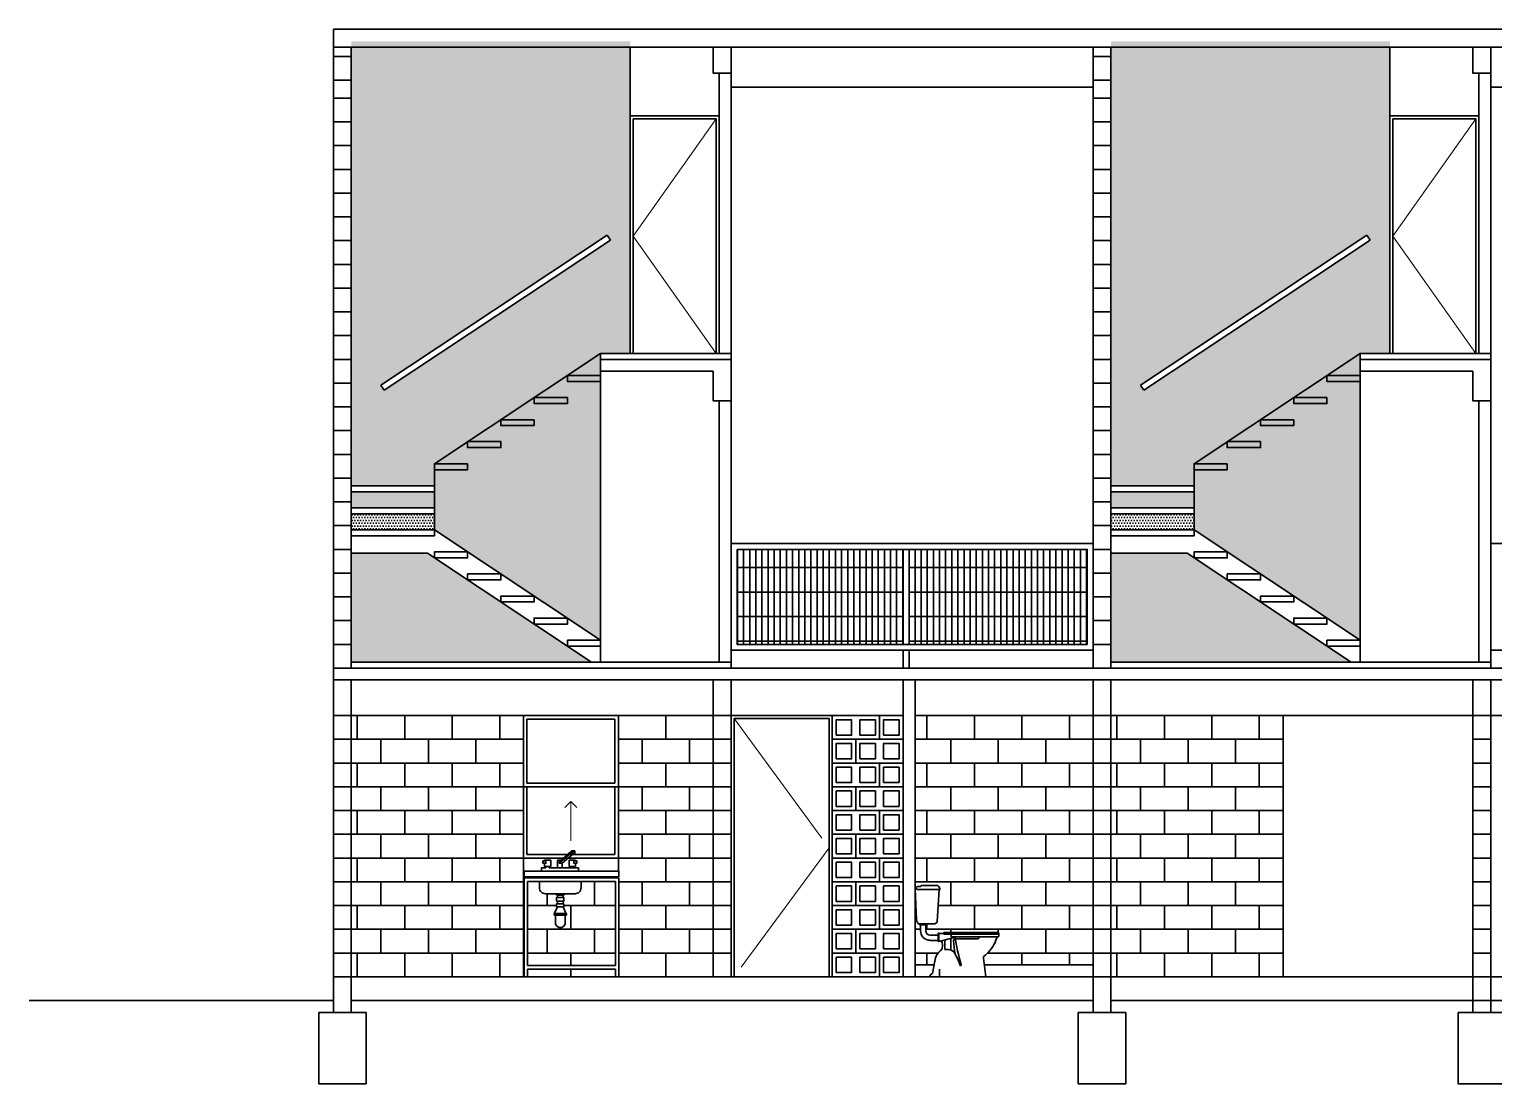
# Model space of a CAD drawing. Header units: metres. Extents: x -255 to -21, y -639 to -244.
# Drawn here: x -46.11 to -33.77, y -253.06 to -244.18 of the extents above; entities that cross this region are included whole.
import ezdxf

# ---------------------------------------------------------------- set-up
doc = ezdxf.new("R2010")
doc.units = ezdxf.units.M
doc.header["$LTSCALE"] = 5
doc.header["$MEASUREMENT"] = 0
doc.linetypes.add('HIDDEN', pattern=[0.375, 0.25, -0.125])
doc.layers.get('0').update_dxf_attribs({"color": 30})
for name, color, linetype, lineweight in [('A-ELEV-MBE1', 7, 'Continuous', 35), ('A-ELEV-OVHD', 3, 'HIDDEN', 18), ('A-ELEV-PATT', 8, 'Continuous', 18), ('A-SECT-MCUT', 7, 'Continuous', 35), ('A-WALL-FULL-INTR', 7, 'Continuous', 35)]:
    doc.layers.add(name, color=color, linetype=linetype, lineweight=lineweight)
pattern_1 = [(0, (0, 0.05), (0.01190625, 0.0238125), [0, -0.0238125])]
pattern_2 = [(90, (-2e-13, -512.459503), (0.05159375, 9e-18), []), (0, (-2e-13, -512.4595), (5e-17, -0.206375), [])]
pattern_3 = [(0, (6.4, 0.05), (0.01190625, 0.0238125), [0, -0.0238125])]

# ---------------------------------------------------------------- blocks, each defined once
blk = doc.blocks.new('LAVAPLATO-ELEV-FR')
for p, q in [((-0.841, 0.8), (-0.891, 0.8)), ((-0.891, 0.8), (-0.891, 0)), ((-0.841, 0.8), (-0.841, 0)), ((-0.833, 0.8), (-0.833, 0.499)), ((-0.064, 0.8), (-0.833, 0.8)), ((-0.803, 0.77), (-0.803, 0.499)), ((-0.094, 0.77), (-0.803, 0.77)), ((-0.094, 0.77), (-0.094, 0.03)), ((-0.064, 0.8), (0, 0.8)), ((-0.064, 0.77), (0, 0.77)), ((-0.064, 0.77), (-0.064, 0.03)), ((-0.833, 0), (-0.833, 0.499)), ((-0.803, 0.03), (-0.803, 0.499)), ((-1.06, 0.427), (-1.047, 0.427)), ((-1.06, 0.401), (-1.06, 0.427)), ((-1.047, 0.401), (-1.06, 0.401)), ((-0.969, 0.296), (-1.06, 0.401)), ((-1.047, 0.427), (-1.034, 0.427)), ((-1.047, 0.427), (-1.047, 0.401)), ((-1.034, 0.401), (-1.047, 0.401)), ((-1.047, 0.401), (-0.956, 0.296)), ((-1.034, 0.427), (-1.034, 0.401)), ((-1.034, 0.412), (-0.956, 0.322)), ((-0.917, 0.42), (-0.93, 0.42)), ((-0.93, 0.394), (-0.917, 0.394)), ((-0.982, 0.283), (-0.982, 0.311)), ((-0.917, 0.283), (-0.982, 0.283)), ((-0.956, 0.296), (-0.969, 0.296)), ((-0.956, 0.322), (-0.917, 0.322)), ((-0.956, 0.322), (-0.956, 0.296)), ((-0.668, 0.331), (-0.688, 0.331)), ((-0.668, 0.281), (-0.688, 0.281)), ((-0.615, 0.331), (-0.638, 0.331)), ((-0.615, 0.281), (-0.638, 0.281)), ((-0.589, 0.331), (-0.59, 0.331)), ((-0.589, 0.281), (-0.59, 0.281)), ((-0.589, 0.331), (-0.589, 0.281)), ((-0.52, 0.347), (-0.455, 0.347)), ((-0.52, 0.265), (-0.455, 0.265)), ((-0.93, 0.212), (-0.917, 0.212)), ((-0.917, 0.185), (-0.93, 0.185)), ((-0.094, 0.03), (-0.803, 0.03)), ((-0.064, 0.03), (0, 0.03)), ((-0.064, 0), (0, 0)), ((-0.841, 0), (-0.891, 0)), ((-0.064, 0), (-0.833, 0))]:
    blk.add_line(p, q)
for points in [[(0, 0.8), (0, 0.77)], [(-0.976, 0.433), (-0.982, 0.433), (-0.982, 0.381), (-0.93, 0.381), (-0.93, 0.433), (-0.956, 0.433)], [(-0.917, 0.212), (-0.917, 0.459), (-0.891, 0.459), (-0.891, 0.146), (-0.917, 0.146), (-0.917, 0.185)], [(-0.833, 0.481), (-0.841, 0.481)], [(-0.695, 0.338), (-0.688, 0.335), (-0.688, 0.306)], [(-0.695, 0.274), (-0.688, 0.277), (-0.688, 0.306)], [(-0.589, 0.331), (-0.537, 0.353), (-0.532, 0.353), (-0.532, 0.353)], [(-0.589, 0.281), (-0.537, 0.258), (-0.532, 0.258), (-0.532, 0.258)], [(-0.976, 0.172), (-0.982, 0.172), (-0.982, 0.225), (-0.93, 0.225), (-0.93, 0.172), (-0.956, 0.172)], [(-0.841, 0.13), (-0.833, 0.13)], [(0, 0), (0, 0.03)]]:
    blk.add_lwpolyline(points)
for points in [[(-0.956, 0.446), (-0.976, 0.446), (-0.976, 0.42), (-0.956, 0.42)], [(-0.7, 0.343), (-0.7, 0.268), (-0.695, 0.268), (-0.695, 0.343)], [(-0.668, 0.336), (-0.668, 0.275), (-0.638, 0.275), (-0.638, 0.336)], [(-0.615, 0.336), (-0.615, 0.275), (-0.59, 0.275), (-0.59, 0.336)], [(-0.532, 0.357), (-0.532, 0.255), (-0.52, 0.255), (-0.52, 0.357)], [(-0.956, 0.159), (-0.976, 0.159), (-0.976, 0.185), (-0.956, 0.185)]]:
    blk.add_lwpolyline(points, close=True)
blk.add_lwpolyline([(-0.803, 0.13), (-0.75, 0.13, 0.414214), (-0.7, 0.18), (-0.7, 0.431, 0.414214), (-0.75, 0.481), (-0.803, 0.481)], format="xyb")
blk.add_arc((-0.455, 0.306), 0.0409, 270, 90)
blk = doc.blocks.new('WC-ELEV-LAT-DESCARGA MURO')
for p, q in [((0.006, 0.75), (0.001, 0.742)), ((0.002, 0.741), (0.012, 0.741)), ((0.002, 0.741), (0.01, 0.741)), ((0.013, 0.741), (0.01, 0.741)), ((0.036, 0.76), (0.023, 0.76)), ((0.184, 0.769), (0.056, 0.769)), ((0.21, 0.735), (0.203, 0.755)), ((0.011, 0.478), (0, 0.739)), ((0.016, 0.737), (0.016, 0.735)), ((0.017, 0.734), (0.024, 0.734)), ((0.209, 0.734), (0.024, 0.734)), ((0.186, 0.462), (0.202, 0.734)), ((0.011, 0.476), (0.011, 0.476)), ((0.022, 0.451), (0.012, 0.474)), ((0.046, 0.446), (0.031, 0.446)), ((0.104, 0.445), (0.031, 0.445)), ((0.101, 0.442), (0.035, 0.442)), ((0.036, 0.445), (0.1, 0.445)), ((0.097, 0.438), (0.038, 0.438)), ((0.046, 0.446), (0.11, 0.446)), ((0.046, 0.438), (0.046, 0.388)), ((0.09, 0.438), (0.09, 0.388)), ((0.11, 0.446), (0.162, 0.446)), ((0.167, 0.447), (0.181, 0.454)), ((0.7, 0.372), (0.243, 0.372)), ((0.126, 0.351), (0.195, 0.351)), ((0.126, 0.307), (0.195, 0.307)), ((0.195, 0.3), (0.195, 0.365)), ((0.197, 0.367), (0.199, 0.367)), ((0.197, 0.297), (0.199, 0.297)), ((0.2, 0.297), (0.2, 0.367)), ((0.2, 0.367), (0.206, 0.364)), ((0.2, 0.297), (0.201, 0.298)), ((0.201, 0.298), (0.202, 0.299)), ((0.205, 0.365), (0.24, 0.365)), ((0.213, 0.3), (0.205, 0.3)), ((0.338, 0.333), (0.213, 0.3)), ((0.24, 0.369), (0.24, 0.363)), ((0.705, 0.36), (0.243, 0.36)), ((0.25, 0.229), (0.25, 0.309)), ((0.303, 0.336), (0.303, 0.36)), ((0.697, 0.336), (0.303, 0.336)), ((0.34, 0.321), (0.333, 0.319)), ((0.53, 0.321), (0.34, 0.321)), ((0.537, 0.336), (0.537, 0.329)), ((0.701, 0.337), (0.697, 0.336)), ((0.705, 0.342), (0.705, 0.367)), ((0.147, 0.029), (0.166, 0.132)), ((0.282, 0.229), (0.25, 0.229)), ((0.575, 0.158), (0.595, 0)), ((0.132, 0.02), (0.122, 0)), ((0.122, 0), (0.595, 0)), ((0.147, 0.029), (0.137, 0.025)), ((0.389, 0.104), (0.389, 0.104))]:
    blk.add_line(p, q)
blk.add_lwpolyline([(0.205, 0), (0.205, 0.064)])
for centre, radius, start, end in [((0.023, 0.74), 0.02, 90, 147.7244), ((0.012, 0.737), 0.004, 0, 90), ((0.036, 0.78), 0.02, 270, 317.2679), ((0.056, 0.761), 0.008, 90, 137.2679), ((0.184, 0.749), 0.02, 18.9246, 90), ((0.017, 0.735), 0.001, 180, 270), ((0.209, 0.735), 0.001, 270, 18.9246), ((0.021, 0.478), 0.01, 182.3294, 205.0169), ((0.031, 0.456), 0.01, 205.0169, 270), ((0.035, 0.445), 0.00367, 180, 270), ((0.038, 0.442), 0.00367, 180, 270), ((0.126, 0.388), 0.0807, 180, 270), ((0.126, 0.388), 0.0367, 180, 270), ((0.097, 0.442), 0.00367, 270, 0), ((0.101, 0.445), 0.00367, 270, 0), ((0.162, 0.456), 0.01, 270, 297.5822), ((0.176, 0.463), 0.01, 297.5822, 356.7358), ((0.243, 0.369), 0.003, 90, 180), ((0.7, 0.367), 0.005, 0, 90), ((0.197, 0.365), 0.0025, 90, 180), ((0.197, 0.3), 0.0025, 180, 270), ((0.199, 0.365), 0.0025, 67.3711, 90), ((0.199, 0.3), 0.0025, 270, 292.6289), ((0.205, 0.295), 0.005, 91.8305, 126.4939), ((0.213, 0.285), 0.015, 15.5762, 90), ((0.131, 0.267), 0.099, 336.6116, 12.4493), ((0.243, 0.363), 0.003, 180, 270), ((0.338, 0.305), 0.015, 109.5576, 191.3062), ((2.177, 0.493), 1.864, 185.883, 189.2763), ((1.672, 0.51), 1.346, 187.3898, 197.5434), ((0.53, 0.329), 0.0075, 270, 0), ((0.385, 0.424), 0.318, 312.9227, 342.3974), ((0.698, 0.325), 0.01, 132.716, 167.5218), ((0.702, 0.321), 0.0163, 106.8545, 132.716), ((0.7, 0.342), 0.005, 279.1205, 0), ((0.308, 0.114), 0.143, 127.0148, 172.8248), ((0.282, 0.169), 0.06, 34.3973, 90), ((0.253, 0.149), 0.0951, 19.1766, 34.3973), ((-0.345, -0.155), 0.766, 19.3388, 25.9829), ((0.595, 0.16), 0.02, 123.995, 177.2374), ((0.607, 0.159), 0.0321, 177.2374, 183.2926), ((0.514, 0.28), 0.125, 303.995, 314.4783), ((0.141, 0.016), 0.01, 112.1905, 154.9463), ((0.383, 0.1), 0.00635, 197.4967, 35.0481)]:
    blk.add_arc(centre, radius, start, end)

msp = doc.modelspace()

# ---------------------------------------------------------------- hatches: boundary and pattern name
at = {"layer": 'A-ELEV-MBE1'}
h = msp.add_hatch(dxfattribs=at)
h.set_pattern_fill('DOTS', color=256, scale=0.015, style=0)
h.set_pattern_definition(pattern_1)
h.paths.add_polyline_path([(-42.693, -247.837), (-42.693, -248.394), (-41.293, -249.323), (-41.293, -247.058), (-41.293, -246.908)])
h.paths.add_polyline_path([(-43.393, -249.508), (-41.369, -249.508), (-42.752, -248.59), (-43.393, -248.59)])
h = msp.add_hatch(dxfattribs=at)
h.set_pattern_fill('DOTS', color=256, scale=0.015, style=0)
h.set_pattern_definition(pattern_3)
h.paths.add_polyline_path([(-36.293, -247.837), (-36.293, -248.394), (-34.893, -249.323), (-34.893, -247.058), (-34.893, -246.908)])
h.paths.add_polyline_path([(-36.993, -249.508), (-34.969, -249.508), (-36.352, -248.59), (-36.993, -248.59)])
h = msp.add_hatch(dxfattribs=at)
h.set_pattern_fill('DOTS', color=256, scale=0.015, style=0)
h.set_pattern_definition(pattern_1)
h.paths.add_polyline_path([(-42.693, -248.394), (-42.693, -248.258), (-43.393, -248.258), (-43.393, -248.394)])
h = msp.add_hatch(dxfattribs=at)
h.set_pattern_fill('DOTS', color=256, scale=0.015, style=0)
h.set_pattern_definition(pattern_3)
h.paths.add_polyline_path([(-36.293, -248.394), (-36.293, -248.258), (-36.993, -248.258), (-36.993, -248.394)])
h = msp.add_hatch(dxfattribs=at)
h.set_pattern_fill('GRATE', color=256, scale=0.065, angle=90, style=0)
h.set_pattern_definition(pattern_2)
h.paths.add_polyline_path([(-40.143, -248.558), (-38.743, -248.558), (-38.743, -249.358), (-40.143, -249.358)])
h = msp.add_hatch(dxfattribs=at)
h.set_pattern_fill('GRATE', color=256, scale=0.065, angle=90, style=0)
h.set_pattern_definition(pattern_2)
h.paths.add_polyline_path([(-38.693, -248.558), (-38.693, -249.358), (-37.193, -249.358), (-37.193, -248.558)])
at = {"layer": 'A-ELEV-PATT'}
h = msp.add_hatch(dxfattribs=at)
h.set_pattern_fill('DOTS', color=256, scale=0.025, style=0)
h.set_pattern_definition([(0, (0, 0.05), (0.01984375, 0.0396875), [0, -0.0396875])])
h.paths.add_polyline_path([(-41.043, -244.279), (-43.393, -244.279), (-43.393, -246.958), (-43.393, -248.023), (-42.693, -248.023), (-42.693, -247.837), (-41.293, -246.908), (-41.043, -246.908)])
h.paths.add_polyline_path([(-41.238, -245.912), (-41.21, -245.953), (-43.116, -247.217), (-43.143, -247.175)], flags=16)
h.paths.add_polyline_path([(-42.693, -248.073), (-43.393, -248.073), (-43.393, -248.208), (-42.693, -248.208)])
h = msp.add_hatch(dxfattribs=at)
h.set_pattern_fill('DOTS', color=256, scale=0.025, style=0)
h.set_pattern_definition([(0, (6.4, 0.05), (0.01984375, 0.0396875), [0, -0.0396875])])
h.paths.add_polyline_path([(-34.643, -244.279), (-36.993, -244.279), (-36.993, -246.958), (-36.993, -248.023), (-36.293, -248.023), (-36.293, -247.837), (-34.893, -246.908), (-34.643, -246.908)])
h.paths.add_polyline_path([(-34.838, -245.912), (-34.81, -245.953), (-36.716, -247.217), (-36.743, -247.175)], flags=16)
h.paths.add_polyline_path([(-36.293, -248.073), (-36.993, -248.073), (-36.993, -248.208), (-36.293, -248.208)])

# ---------------------------------------------------------------- linework, layer by layer
at = {"layer": 'A-ELEV-MBE1'}
for p, q in [((-40.193, -244.667), (-37.143, -244.667)), ((-33.793, -244.667), (-30.743, -244.667)), ((-41.043, -244.908), (-40.293, -244.908)), ((-34.643, -244.908), (-33.893, -244.908)), ((-42.693, -248.394), (-43.393, -248.394)), ((-41.293, -249.323), (-42.693, -248.394)), ((-36.293, -248.394), (-36.993, -248.394)), ((-34.893, -249.323), (-36.293, -248.394)), ((-42.752, -248.59), (-43.393, -248.59)), ((-41.369, -249.508), (-42.752, -248.59)), ((-40.193, -248.508), (-37.143, -248.508)), ((-36.352, -248.59), (-36.993, -248.59)), ((-34.969, -249.508), (-36.352, -248.59)), ((-33.793, -248.508), (-30.743, -248.508)), ((-40.193, -249.408), (-37.143, -249.408)), ((-33.793, -249.408), (-30.743, -249.408)), ((-40.343, -249.958), (-43.393, -249.958)), ((-43.343, -249.958), (-43.343, -250.158)), ((-42.943, -249.958), (-42.943, -250.158)), ((-42.543, -249.958), (-42.543, -250.158)), ((-42.143, -249.958), (-42.143, -250.158)), ((-41.943, -249.958), (-41.943, -252.158)), ((-41.143, -249.958), (-41.143, -251.267)), ((-40.743, -249.958), (-40.743, -250.158)), ((-40.193, -249.958), (-38.743, -249.958)), ((-39.343, -249.958), (-39.343, -252.158)), ((-38.943, -249.958), (-38.943, -250.158)), ((-37.143, -249.958), (-38.643, -249.958)), ((-38.543, -249.958), (-38.543, -250.158)), ((-38.143, -249.958), (-38.143, -250.158)), ((-37.743, -249.958), (-37.743, -250.158)), ((-37.343, -249.958), (-37.343, -250.158)), ((-36.993, -249.958), (-33.943, -249.958)), ((-36.943, -249.958), (-36.943, -250.158)), ((-36.543, -249.958), (-36.543, -250.158)), ((-36.143, -249.958), (-36.143, -250.158)), ((-35.743, -249.958), (-35.743, -250.158)), ((-35.543, -249.958), (-35.543, -252.158)), ((-33.793, -249.958), (-30.743, -249.958)), ((-41.913, -249.988), (-41.173, -249.988)), ((-41.913, -249.988), (-41.913, -250.528)), ((-41.173, -249.988), (-41.173, -250.528)), ((-43.393, -250.158), (-41.943, -250.158)), ((-43.143, -250.158), (-43.143, -250.358)), ((-42.743, -250.158), (-42.743, -250.358)), ((-42.343, -250.158), (-42.343, -250.358)), ((-41.143, -250.158), (-40.343, -250.158)), ((-40.943, -250.158), (-40.943, -250.358)), ((-40.543, -250.158), (-40.543, -250.358)), ((-40.343, -250.158), (-40.193, -250.158)), ((-38.743, -250.158), (-39.343, -250.158)), ((-39.143, -250.158), (-39.143, -250.358)), ((-38.643, -250.158), (-37.143, -250.158)), ((-38.343, -250.158), (-38.343, -250.358)), ((-37.943, -250.158), (-37.943, -250.358)), ((-37.543, -250.158), (-37.543, -250.358)), ((-36.993, -250.158), (-35.543, -250.158)), ((-36.743, -250.158), (-36.743, -250.358)), ((-36.343, -250.158), (-36.343, -250.358)), ((-35.943, -250.158), (-35.943, -250.358)), ((-43.393, -250.358), (-41.943, -250.358)), ((-43.343, -250.358), (-43.343, -250.558)), ((-42.943, -250.358), (-42.943, -250.558)), ((-42.543, -250.358), (-42.543, -250.558)), ((-42.143, -250.358), (-42.143, -250.558)), ((-41.143, -250.358), (-40.343, -250.358)), ((-40.743, -250.358), (-40.743, -250.558)), ((-40.343, -250.358), (-40.193, -250.358)), ((-38.743, -250.358), (-39.343, -250.358)), ((-38.943, -250.358), (-38.943, -250.558)), ((-38.643, -250.358), (-37.143, -250.358)), ((-38.543, -250.358), (-38.543, -250.558)), ((-38.143, -250.358), (-38.143, -250.558)), ((-37.743, -250.358), (-37.743, -250.558)), ((-37.343, -250.358), (-37.343, -250.558)), ((-36.993, -250.358), (-35.543, -250.358)), ((-36.943, -250.358), (-36.943, -250.558)), ((-36.543, -250.358), (-36.543, -250.558)), ((-36.143, -250.358), (-36.143, -250.558)), ((-35.743, -250.358), (-35.743, -250.558)), ((-43.393, -250.558), (-41.943, -250.558)), ((-43.143, -250.558), (-43.143, -250.758)), ((-42.743, -250.558), (-42.743, -250.758)), ((-42.343, -250.558), (-42.343, -250.758)), ((-41.913, -250.558), (-41.913, -251.128)), ((-41.173, -250.558), (-41.173, -251.128)), ((-41.143, -250.558), (-40.343, -250.558)), ((-40.943, -250.558), (-40.943, -250.758)), ((-40.543, -250.558), (-40.543, -250.758)), ((-40.343, -250.558), (-40.193, -250.558)), ((-38.743, -250.558), (-39.343, -250.558)), ((-39.143, -250.558), (-39.143, -250.758)), ((-38.643, -250.558), (-37.143, -250.558)), ((-38.343, -250.558), (-38.343, -250.758)), ((-37.943, -250.558), (-37.943, -250.758)), ((-37.543, -250.558), (-37.543, -250.758)), ((-36.993, -250.558), (-35.543, -250.558)), ((-36.743, -250.558), (-36.743, -250.758)), ((-36.343, -250.558), (-36.343, -250.758)), ((-35.943, -250.558), (-35.943, -250.758)), ((-43.393, -250.758), (-41.943, -250.758)), ((-43.343, -250.758), (-43.343, -250.958)), ((-42.943, -250.758), (-42.943, -250.958)), ((-42.543, -250.758), (-42.543, -250.958)), ((-42.143, -250.758), (-42.143, -250.958)), ((-41.143, -250.758), (-40.343, -250.758)), ((-40.743, -250.758), (-40.743, -250.958)), ((-40.343, -250.758), (-40.193, -250.758)), ((-38.743, -250.758), (-39.343, -250.758)), ((-38.943, -250.758), (-38.943, -250.958)), ((-38.643, -250.758), (-37.143, -250.758)), ((-38.543, -250.758), (-38.543, -250.958)), ((-38.143, -250.758), (-38.143, -250.958)), ((-37.743, -250.758), (-37.743, -250.958)), ((-37.343, -250.758), (-37.343, -250.958)), ((-36.993, -250.758), (-35.543, -250.758)), ((-36.943, -250.758), (-36.943, -250.958)), ((-36.543, -250.758), (-36.543, -250.958)), ((-36.143, -250.758), (-36.143, -250.958)), ((-35.743, -250.758), (-35.743, -250.958)), ((-43.393, -250.958), (-41.943, -250.958)), ((-43.143, -250.958), (-43.143, -251.158)), ((-42.743, -250.958), (-42.743, -251.158)), ((-42.343, -250.958), (-42.343, -251.158)), ((-41.143, -250.958), (-40.343, -250.958)), ((-40.943, -250.958), (-40.943, -251.158)), ((-40.543, -250.958), (-40.543, -251.158)), ((-40.343, -250.958), (-40.193, -250.958)), ((-38.743, -250.958), (-39.343, -250.958)), ((-39.143, -250.958), (-39.143, -251.158)), ((-38.643, -250.958), (-37.143, -250.958)), ((-38.343, -250.958), (-38.343, -251.158)), ((-37.943, -250.958), (-37.943, -251.158)), ((-37.543, -250.958), (-37.543, -251.158)), ((-36.993, -250.958), (-35.543, -250.958)), ((-36.743, -250.958), (-36.743, -251.158)), ((-36.343, -250.958), (-36.343, -251.158)), ((-35.943, -250.958), (-35.943, -251.158)), ((-43.393, -251.158), (-41.943, -251.158)), ((-43.343, -251.158), (-43.343, -251.358)), ((-42.943, -251.158), (-42.943, -251.358)), ((-42.543, -251.158), (-42.543, -251.358)), ((-42.143, -251.158), (-42.143, -251.358)), ((-41.943, -251.158), (-41.143, -251.158)), ((-41.913, -251.128), (-41.173, -251.128)), ((-41.143, -251.158), (-40.343, -251.158)), ((-40.743, -251.158), (-40.743, -251.358)), ((-40.343, -251.158), (-40.193, -251.158)), ((-38.743, -251.158), (-39.343, -251.158)), ((-38.943, -251.158), (-38.943, -251.358)), ((-38.643, -251.158), (-37.143, -251.158)), ((-38.543, -251.158), (-38.543, -251.358)), ((-38.143, -251.158), (-38.143, -251.358)), ((-37.743, -251.158), (-37.743, -251.358)), ((-37.343, -251.158), (-37.343, -251.358)), ((-36.993, -251.158), (-35.543, -251.158)), ((-36.943, -251.158), (-36.943, -251.358)), ((-36.543, -251.158), (-36.543, -251.358)), ((-36.143, -251.158), (-36.143, -251.358)), ((-35.743, -251.158), (-35.743, -251.358)), ((-43.393, -251.358), (-41.943, -251.358)), ((-43.143, -251.358), (-43.143, -251.558)), ((-42.743, -251.358), (-42.743, -251.558)), ((-42.343, -251.358), (-42.343, -251.558)), ((-41.343, -251.358), (-41.343, -251.558)), ((-41.138, -251.358), (-40.343, -251.358)), ((-40.943, -251.358), (-40.943, -251.558)), ((-40.543, -251.358), (-40.543, -251.558)), ((-40.343, -251.358), (-40.193, -251.358)), ((-38.743, -251.358), (-39.343, -251.358)), ((-39.143, -251.358), (-39.143, -251.558)), ((-38.643, -251.358), (-37.143, -251.358)), ((-38.343, -251.358), (-38.343, -251.558)), ((-37.943, -251.358), (-37.943, -251.558)), ((-37.543, -251.358), (-37.543, -251.558)), ((-36.993, -251.358), (-35.543, -251.358)), ((-36.743, -251.358), (-36.743, -251.558)), ((-36.343, -251.358), (-36.343, -251.558)), ((-35.943, -251.358), (-35.943, -251.558)), ((-43.393, -251.558), (-41.943, -251.558)), ((-43.343, -251.558), (-43.343, -251.758)), ((-42.943, -251.558), (-42.943, -251.758)), ((-42.543, -251.558), (-42.543, -251.758)), ((-42.143, -251.558), (-42.143, -251.758)), ((-41.943, -251.558), (-41.938, -251.558)), ((-41.908, -251.558), (-41.663, -251.558)), ((-41.743, -251.458), (-41.743, -251.558)), ((-41.602, -251.558), (-41.168, -251.558)), ((-41.543, -251.558), (-41.543, -251.758)), ((-41.138, -251.558), (-40.343, -251.558)), ((-40.743, -251.558), (-40.743, -251.758)), ((-40.343, -251.558), (-40.193, -251.558)), ((-38.743, -251.558), (-39.343, -251.558)), ((-38.943, -251.558), (-38.943, -251.758)), ((-38.643, -251.558), (-38.638, -251.558)), ((-38.449, -251.558), (-37.143, -251.558)), ((-38.143, -251.558), (-38.143, -251.758)), ((-37.743, -251.558), (-37.743, -251.758)), ((-37.343, -251.558), (-37.343, -251.758)), ((-36.993, -251.558), (-35.543, -251.558)), ((-36.943, -251.558), (-36.943, -251.758)), ((-36.543, -251.558), (-36.543, -251.758)), ((-36.143, -251.558), (-36.143, -251.758)), ((-35.743, -251.558), (-35.743, -251.758)), ((-43.393, -251.758), (-41.943, -251.758)), ((-43.143, -251.758), (-43.143, -251.958)), ((-42.743, -251.758), (-42.743, -251.958)), ((-42.343, -251.758), (-42.343, -251.958)), ((-41.943, -251.758), (-41.938, -251.758)), ((-41.908, -251.758), (-41.168, -251.758)), ((-41.743, -251.758), (-41.743, -251.958)), ((-41.343, -251.758), (-41.343, -251.958)), ((-41.138, -251.758), (-40.343, -251.758)), ((-40.943, -251.758), (-40.943, -251.958)), ((-40.543, -251.758), (-40.543, -251.958)), ((-40.343, -251.758), (-40.193, -251.758)), ((-38.743, -251.758), (-39.343, -251.758)), ((-39.143, -251.758), (-39.143, -251.958)), ((-38.643, -251.758), (-38.598, -251.758)), ((-38.554, -251.758), (-37.143, -251.758)), ((-38.543, -251.713), (-38.543, -251.758)), ((-38.343, -251.758), (-38.343, -251.786)), ((-37.943, -251.758), (-37.943, -251.786)), ((-37.543, -251.758), (-37.543, -251.958)), ((-36.993, -251.758), (-35.543, -251.758)), ((-36.743, -251.758), (-36.743, -251.958)), ((-36.343, -251.758), (-36.343, -251.958)), ((-35.943, -251.758), (-35.943, -251.958)), ((-38.343, -251.836), (-38.343, -251.932)), ((-43.393, -251.958), (-41.943, -251.958)), ((-43.343, -251.958), (-43.343, -252.158)), ((-42.943, -251.958), (-42.943, -252.158)), ((-42.543, -251.958), (-42.543, -252.158)), ((-42.143, -251.958), (-42.143, -252.158)), ((-41.943, -251.958), (-41.938, -251.958)), ((-41.908, -251.958), (-41.168, -251.958)), ((-41.543, -251.958), (-41.543, -252.064)), ((-41.138, -251.958), (-40.343, -251.958)), ((-40.743, -251.958), (-40.743, -252.158)), ((-40.343, -251.958), (-40.193, -251.958)), ((-38.743, -251.958), (-39.343, -251.958)), ((-38.943, -251.958), (-38.943, -252.158)), ((-38.643, -251.958), (-38.449, -251.958)), ((-38.643, -252.058), (-38.483, -252.058)), ((-38.543, -251.958), (-38.543, -252.058)), ((-38.061, -252.058), (-37.143, -252.058)), ((-37.143, -251.958), (-38.033, -251.958)), ((-37.743, -251.958), (-37.743, -252.058)), ((-37.343, -251.958), (-37.343, -252.058)), ((-36.993, -251.958), (-35.543, -251.958)), ((-36.943, -251.958), (-36.943, -252.158)), ((-36.543, -251.958), (-36.543, -252.158)), ((-36.143, -251.958), (-36.143, -252.158)), ((-35.743, -251.958), (-35.743, -252.158)), ((-41.543, -252.094), (-41.543, -252.158))]:
    msp.add_line(p, q, dxfattribs=at)
for points in [[(-41.043, -246.908), (-41.043, -244.329)], [(-34.643, -246.908), (-34.643, -244.329)], [(-41.043, -246.908), (-41.043, -244.426)], [(-34.643, -246.908), (-34.643, -244.426)], [(-40.318, -246.908), (-40.318, -244.933), (-41.018, -244.933), (-41.018, -246.908)], [(-33.918, -246.908), (-33.918, -244.933), (-34.618, -244.933), (-34.618, -246.908)], [(-41.238, -245.912), (-43.143, -247.175)], [(-41.21, -245.953), (-43.116, -247.217)], [(-41.21, -245.953), (-41.238, -245.912)], [(-34.838, -245.912), (-36.743, -247.175)], [(-34.81, -245.953), (-36.716, -247.217)], [(-34.81, -245.953), (-34.838, -245.912)], [(-42.693, -248.394), (-42.693, -247.837), (-41.293, -246.908), (-41.293, -246.908)], [(-36.293, -248.394), (-36.293, -247.837), (-34.893, -246.908), (-34.893, -246.908)], [(-41.293, -249.323), (-41.293, -247.058)], [(-34.893, -249.323), (-34.893, -247.058)], [(-43.143, -247.175), (-43.116, -247.217)], [(-36.743, -247.175), (-36.716, -247.217)], [(-38.743, -248.558), (-38.743, -249.358)], [(-38.693, -248.558), (-38.693, -249.358)], [(-41.293, -249.323), (-41.293, -249.508)], [(-34.893, -249.323), (-34.893, -249.508)], [(-38.743, -249.408), (-38.743, -249.558)], [(-38.693, -249.408), (-38.693, -249.558)], [(-40.343, -249.958), (-40.343, -252.158)], [(-40.193, -249.958), (-40.193, -252.158)], [(-40.168, -252.158), (-40.168, -249.983), (-39.368, -249.983), (-39.368, -252.158)], [(-41.143, -250.558), (-41.943, -250.558)], [(-41.173, -250.528), (-41.913, -250.528)]]:
    msp.add_lwpolyline(points, dxfattribs=at)
for points in [[(-41.293, -247.094), (-41.573, -247.094), (-41.573, -247.144), (-41.293, -247.144)], [(-34.893, -247.094), (-35.173, -247.094), (-35.173, -247.144), (-34.893, -247.144)], [(-41.573, -247.28), (-41.853, -247.28), (-41.853, -247.33), (-41.573, -247.33)], [(-35.173, -247.28), (-35.453, -247.28), (-35.453, -247.33), (-35.173, -247.33)], [(-41.853, -247.466), (-42.133, -247.466), (-42.133, -247.516), (-41.853, -247.516)], [(-35.453, -247.466), (-35.733, -247.466), (-35.733, -247.516), (-35.453, -247.516)], [(-42.133, -247.651), (-42.413, -247.651), (-42.413, -247.701), (-42.133, -247.701)], [(-35.733, -247.651), (-36.013, -247.651), (-36.013, -247.701), (-35.733, -247.701)], [(-42.413, -247.837), (-42.693, -247.837), (-42.693, -247.887), (-42.413, -247.887)], [(-36.013, -247.837), (-36.293, -247.837), (-36.293, -247.887), (-36.013, -247.887)], [(-42.693, -248.023), (-43.393, -248.023), (-43.393, -248.073), (-42.693, -248.073)], [(-36.293, -248.023), (-36.993, -248.023), (-36.993, -248.073), (-36.293, -248.073)], [(-42.693, -248.208), (-43.393, -248.208), (-43.393, -248.258), (-42.693, -248.258)], [(-36.293, -248.208), (-36.993, -248.208), (-36.993, -248.258), (-36.293, -248.258)], [(-42.693, -248.394), (-43.393, -248.394), (-43.393, -248.444), (-42.693, -248.444)], [(-36.293, -248.394), (-36.993, -248.394), (-36.993, -248.444), (-36.293, -248.444)], [(-42.413, -248.58), (-42.693, -248.58), (-42.693, -248.63), (-42.413, -248.63)], [(-40.143, -248.558), (-37.193, -248.558), (-37.193, -249.358), (-40.143, -249.358)], [(-36.013, -248.58), (-36.293, -248.58), (-36.293, -248.63), (-36.013, -248.63)], [(-42.133, -248.765), (-42.413, -248.765), (-42.413, -248.815), (-42.133, -248.815)], [(-35.733, -248.765), (-36.013, -248.765), (-36.013, -248.815), (-35.733, -248.815)], [(-41.853, -248.951), (-42.133, -248.951), (-42.133, -249.001), (-41.853, -249.001)], [(-35.453, -248.951), (-35.733, -248.951), (-35.733, -249.001), (-35.453, -249.001)], [(-41.573, -249.137), (-41.853, -249.137), (-41.853, -249.187), (-41.573, -249.187)], [(-35.173, -249.137), (-35.453, -249.137), (-35.453, -249.187), (-35.173, -249.187)], [(-41.293, -249.323), (-41.573, -249.323), (-41.573, -249.373), (-41.293, -249.373)], [(-34.893, -249.323), (-35.173, -249.323), (-35.173, -249.373), (-34.893, -249.373)], [(-39.308, -250.123), (-39.178, -250.123), (-39.178, -249.993), (-39.308, -249.993)], [(-39.108, -250.123), (-38.978, -250.123), (-38.978, -249.993), (-39.108, -249.993)], [(-38.908, -250.123), (-38.778, -250.123), (-38.778, -249.993), (-38.908, -249.993)], [(-39.308, -250.323), (-39.178, -250.323), (-39.178, -250.193), (-39.308, -250.193)], [(-39.108, -250.323), (-38.978, -250.323), (-38.978, -250.193), (-39.108, -250.193)], [(-38.908, -250.323), (-38.778, -250.323), (-38.778, -250.193), (-38.908, -250.193)], [(-39.308, -250.523), (-39.178, -250.523), (-39.178, -250.393), (-39.308, -250.393)], [(-39.108, -250.523), (-38.978, -250.523), (-38.978, -250.393), (-39.108, -250.393)], [(-38.908, -250.523), (-38.778, -250.523), (-38.778, -250.393), (-38.908, -250.393)], [(-39.308, -250.723), (-39.178, -250.723), (-39.178, -250.593), (-39.308, -250.593)], [(-39.108, -250.723), (-38.978, -250.723), (-38.978, -250.593), (-39.108, -250.593)], [(-38.908, -250.723), (-38.778, -250.723), (-38.778, -250.593), (-38.908, -250.593)], [(-39.308, -250.923), (-39.178, -250.923), (-39.178, -250.793), (-39.308, -250.793)], [(-39.108, -250.923), (-38.978, -250.923), (-38.978, -250.793), (-39.108, -250.793)], [(-38.908, -250.923), (-38.778, -250.923), (-38.778, -250.793), (-38.908, -250.793)], [(-39.308, -251.123), (-39.178, -251.123), (-39.178, -250.993), (-39.308, -250.993)], [(-39.108, -251.123), (-38.978, -251.123), (-38.978, -250.993), (-39.108, -250.993)], [(-38.908, -251.123), (-38.778, -251.123), (-38.778, -250.993), (-38.908, -250.993)], [(-39.308, -251.323), (-39.178, -251.323), (-39.178, -251.193), (-39.308, -251.193)], [(-39.108, -251.323), (-38.978, -251.323), (-38.978, -251.193), (-39.108, -251.193)], [(-38.908, -251.323), (-38.778, -251.323), (-38.778, -251.193), (-38.908, -251.193)], [(-39.308, -251.523), (-39.178, -251.523), (-39.178, -251.393), (-39.308, -251.393)], [(-39.108, -251.523), (-38.978, -251.523), (-38.978, -251.393), (-39.108, -251.393)], [(-38.908, -251.523), (-38.778, -251.523), (-38.778, -251.393), (-38.908, -251.393)], [(-39.308, -251.723), (-39.178, -251.723), (-39.178, -251.593), (-39.308, -251.593)], [(-39.108, -251.723), (-38.978, -251.723), (-38.978, -251.593), (-39.108, -251.593)], [(-38.908, -251.723), (-38.778, -251.723), (-38.778, -251.593), (-38.908, -251.593)], [(-39.308, -251.923), (-39.178, -251.923), (-39.178, -251.793), (-39.308, -251.793)], [(-39.108, -251.923), (-38.978, -251.923), (-38.978, -251.793), (-39.108, -251.793)], [(-38.908, -251.923), (-38.778, -251.923), (-38.778, -251.793), (-38.908, -251.793)], [(-39.308, -252.123), (-39.178, -252.123), (-39.178, -251.993), (-39.308, -251.993)], [(-39.108, -252.123), (-38.978, -252.123), (-38.978, -251.993), (-39.108, -251.993)], [(-38.908, -252.123), (-38.778, -252.123), (-38.778, -251.993), (-38.908, -251.993)]]:
    msp.add_lwpolyline(points, close=True, dxfattribs=at)
at = {"layer": 'A-ELEV-OVHD'}
for points in [[(-40.318, -244.933), (-41.018, -245.921), (-40.318, -246.908)], [(-33.918, -244.933), (-34.618, -245.921), (-33.918, -246.908)], [(-40.168, -249.983), (-39.368, -251.071), (-40.168, -252.158)], [(-41.593, -250.733), (-41.543, -250.683)], [(-41.543, -251.013), (-41.543, -250.683)], [(-41.493, -250.733), (-41.543, -250.683)]]:
    msp.add_lwpolyline(points, dxfattribs=at)
at = {"layer": 'A-SECT-MCUT'}
for p, q in [((-43.543, -244.178), (-24.193, -244.178)), ((-43.543, -244.329), (-43.543, -244.178)), ((-43.543, -244.329), (-43.543, -252.158)), ((-43.543, -244.329), (-24.193, -244.329)), ((-43.393, -244.408), (-43.543, -244.408)), ((-43.393, -244.329), (-43.393, -249.558)), ((-37.143, -244.329), (-37.143, -249.558)), ((-36.993, -244.408), (-37.143, -244.408)), ((-36.993, -244.329), (-36.993, -249.558)), ((-43.393, -244.608), (-43.543, -244.608)), ((-36.993, -244.608), (-37.143, -244.608)), ((-43.393, -244.758), (-43.543, -244.758)), ((-36.993, -244.758), (-37.143, -244.758)), ((-43.393, -244.958), (-43.543, -244.958)), ((-36.993, -244.958), (-37.143, -244.958)), ((-43.393, -245.158), (-43.543, -245.158)), ((-36.993, -245.158), (-37.143, -245.158)), ((-43.393, -245.358), (-43.543, -245.358)), ((-36.993, -245.358), (-37.143, -245.358)), ((-43.393, -245.558), (-43.543, -245.558)), ((-36.993, -245.558), (-37.143, -245.558)), ((-43.393, -245.758), (-43.543, -245.758)), ((-36.993, -245.758), (-37.143, -245.758)), ((-43.393, -245.958), (-43.543, -245.958)), ((-36.993, -245.958), (-37.143, -245.958)), ((-43.393, -246.158), (-43.543, -246.158)), ((-36.993, -246.158), (-37.143, -246.158)), ((-43.393, -246.358), (-43.543, -246.358)), ((-36.993, -246.358), (-37.143, -246.358)), ((-43.393, -246.558), (-43.543, -246.558)), ((-36.993, -246.558), (-37.143, -246.558)), ((-43.393, -246.758), (-43.543, -246.758)), ((-36.993, -246.758), (-37.143, -246.758)), ((-43.393, -246.958), (-43.543, -246.958)), ((-41.293, -246.908), (-40.193, -246.908)), ((-41.293, -246.958), (-40.193, -246.958)), ((-36.993, -246.958), (-37.143, -246.958)), ((-34.893, -246.908), (-33.793, -246.908)), ((-34.893, -246.958), (-33.793, -246.958)), ((-41.293, -247.058), (-40.343, -247.058)), ((-34.893, -247.058), (-33.943, -247.058)), ((-43.393, -247.158), (-43.543, -247.158)), ((-36.993, -247.158), (-37.143, -247.158)), ((-43.393, -247.358), (-43.543, -247.358)), ((-36.993, -247.358), (-37.143, -247.358)), ((-43.393, -247.558), (-43.543, -247.558)), ((-36.993, -247.558), (-37.143, -247.558)), ((-43.393, -247.758), (-43.543, -247.758)), ((-36.993, -247.758), (-37.143, -247.758)), ((-43.393, -247.958), (-43.543, -247.958)), ((-36.993, -247.958), (-37.143, -247.958)), ((-43.393, -248.158), (-43.543, -248.158)), ((-36.993, -248.158), (-37.143, -248.158)), ((-43.393, -248.358), (-43.543, -248.358)), ((-36.993, -248.358), (-37.143, -248.358)), ((-43.393, -248.558), (-43.543, -248.558)), ((-36.993, -248.558), (-37.143, -248.558)), ((-43.393, -248.758), (-43.543, -248.758)), ((-36.993, -248.758), (-37.143, -248.758)), ((-43.393, -248.958), (-43.543, -248.958)), ((-36.993, -248.958), (-37.143, -248.958)), ((-43.393, -249.158), (-43.543, -249.158)), ((-36.993, -249.158), (-37.143, -249.158)), ((-43.393, -249.358), (-43.543, -249.358)), ((-36.993, -249.358), (-37.143, -249.358)), ((-43.543, -249.558), (-24.193, -249.558)), ((-43.393, -249.508), (-40.193, -249.508)), ((-40.193, -249.508), (-40.193, -249.558)), ((-36.993, -249.508), (-33.793, -249.508)), ((-33.793, -249.508), (-33.793, -249.558)), ((-43.543, -249.658), (-24.193, -249.658)), ((-43.393, -249.658), (-43.393, -252.158)), ((-37.143, -249.658), (-37.143, -252.158)), ((-36.993, -249.658), (-36.993, -252.158)), ((-33.943, -249.658), (-33.943, -252.158)), ((-33.793, -249.658), (-33.793, -252.158)), ((-43.543, -249.958), (-43.393, -249.958)), ((-37.143, -249.958), (-36.993, -249.958)), ((-33.943, -249.958), (-33.793, -249.958)), ((-43.393, -250.158), (-43.543, -250.158)), ((-36.993, -250.158), (-37.143, -250.158)), ((-33.793, -250.158), (-33.943, -250.158)), ((-43.393, -250.358), (-43.543, -250.358)), ((-36.993, -250.358), (-37.143, -250.358)), ((-33.793, -250.358), (-33.943, -250.358)), ((-43.393, -250.558), (-43.543, -250.558)), ((-36.993, -250.558), (-37.143, -250.558)), ((-33.793, -250.558), (-33.943, -250.558)), ((-43.393, -250.758), (-43.543, -250.758)), ((-36.993, -250.758), (-37.143, -250.758)), ((-33.793, -250.758), (-33.943, -250.758)), ((-43.393, -250.958), (-43.543, -250.958)), ((-36.993, -250.958), (-37.143, -250.958)), ((-33.793, -250.958), (-33.943, -250.958)), ((-43.393, -251.158), (-43.543, -251.158)), ((-36.993, -251.158), (-37.143, -251.158)), ((-33.793, -251.158), (-33.943, -251.158)), ((-43.393, -251.358), (-43.543, -251.358)), ((-36.993, -251.358), (-37.143, -251.358)), ((-33.793, -251.358), (-33.943, -251.358)), ((-43.393, -251.558), (-43.543, -251.558)), ((-36.993, -251.558), (-37.143, -251.558)), ((-33.793, -251.558), (-33.943, -251.558)), ((-43.393, -251.758), (-43.543, -251.758)), ((-36.993, -251.758), (-37.143, -251.758)), ((-33.793, -251.758), (-33.943, -251.758)), ((-43.393, -251.958), (-43.543, -251.958)), ((-36.993, -251.958), (-37.143, -251.958)), ((-33.793, -251.958), (-33.943, -251.958)), ((-43.543, -252.458), (-43.543, -252.158)), ((-24.343, -252.158), (-43.543, -252.158)), ((-43.393, -252.158), (-43.393, -252.458)), ((-37.143, -252.458), (-37.143, -252.158)), ((-36.993, -252.158), (-36.993, -252.458)), ((-33.943, -252.458), (-33.943, -252.158)), ((-33.793, -252.158), (-33.943, -252.158)), ((-33.793, -252.158), (-33.793, -252.458)), ((-46.106, -252.358), (-43.543, -252.358)), ((-43.393, -252.358), (-37.143, -252.358)), ((-36.993, -252.358), (-24.343, -252.358))]:
    msp.add_line(p, q, dxfattribs=at)
for points in [[(-40.193, -244.329), (-40.193, -244.549), (-40.343, -244.549), (-40.343, -244.329)], [(-33.793, -244.329), (-33.793, -244.549), (-33.943, -244.549), (-33.943, -244.329)], [(-41.293, -246.908), (-41.293, -247.058)], [(-40.193, -246.908), (-40.193, -247.308), (-40.343, -247.308), (-40.343, -247.058)], [(-34.893, -246.908), (-34.893, -247.058)], [(-33.793, -246.908), (-33.793, -247.308), (-33.943, -247.308), (-33.943, -247.058)], [(-40.193, -249.658), (-40.193, -249.958), (-40.343, -249.958), (-40.343, -249.658)], [(-38.743, -252.158), (-38.743, -249.658)], [(-38.643, -249.658), (-38.643, -252.158)]]:
    msp.add_lwpolyline(points, dxfattribs=at)
for points in [[(-43.668, -252.458), (-43.268, -252.458), (-43.268, -253.058), (-43.668, -253.058)], [(-37.268, -252.458), (-36.868, -252.458), (-36.868, -253.058), (-37.268, -253.058)], [(-34.068, -252.458), (-33.668, -252.458), (-33.668, -253.058), (-34.068, -253.058)]]:
    msp.add_lwpolyline(points, close=True, dxfattribs=at)
at = {"layer": 'A-WALL-FULL-INTR'}
for p, q in [((-40.293, -244.549), (-40.293, -246.908)), ((-40.193, -244.549), (-40.193, -246.908)), ((-33.893, -244.549), (-33.893, -246.908)), ((-33.793, -244.549), (-33.793, -246.908)), ((-40.293, -247.308), (-40.293, -249.508)), ((-40.193, -247.308), (-40.193, -249.508)), ((-33.893, -247.308), (-33.893, -249.508)), ((-33.793, -247.308), (-33.793, -249.508))]:
    msp.add_line(p, q, dxfattribs=at)

# ---------------------------------------------------------------- block references
at = {"layer": 'A-ELEV-MBE1', "rotation": 270}
msp.add_blockref('LAVAPLATO-ELEV-FR', (-41.938, -252.158), dxfattribs=at)
at = {"layer": 'A-ELEV-MBE1'}
msp.add_blockref('WC-ELEV-LAT-DESCARGA MURO', (-38.643, -252.158), dxfattribs=at)

doc.saveas('drawing.dxf')
